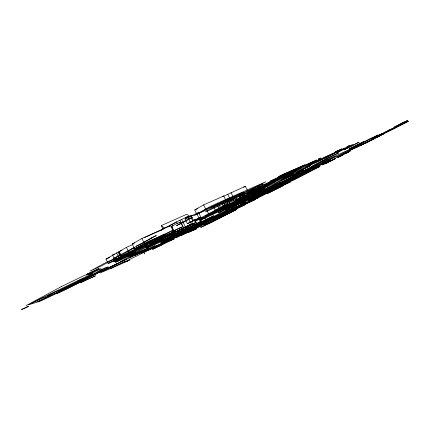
<?xml version="1.0" encoding="UTF-8"?>
<svg xmlns="http://www.w3.org/2000/svg" width="430" height="430" viewBox="0 0 430 430"><rect width="100%" height="100%" fill="white"/><g stroke="black" fill="none" stroke-linecap="round" stroke-linejoin="round"><path stroke-width="0.64" d="M382.979 133.821L399.921 125.087L388.908 130.086L371.058 139.427L388.043 131.709L408.5 121.195L382.582 134.031L382.926 133.87M180.6 222.159L177.477 223.197L171.473 226.395L173.688 230.958L182.804 226.691L180.6 222.159L179.95 222.547M113.289 254.942L106.022 259.096L108.166 263.563L116.616 258.828L114.745 259.688L112.547 255.108L121.98 250.271M113.848 254.619L114.418 254.259M114.745 259.688L118.766 257.436L133.757 250.529L141.4 246.272L140.836 245.105M133.096 244.364L126.425 247.374L119.207 251.523L121.432 256.146L124.754 254.625L124.442 254.797M162.825 228.792L175.607 222.665M132.252 243.993L141.943 238.467L170.629 225.578L172.924 230.313L162.981 235.785L134.558 248.782L132.252 243.993L134.676 242.902M144.77 237.596L145.851 236.978M196.73 214.016L194.747 209.947L203.6 204.9L223.729 195.999L225.986 200.627M170.662 225.137L176.418 221.88L187.625 216.655L188.184 217.806M187.625 216.655L185.749 217.72L188.985 216.274L187.867 216.903M159.998 230.808L163.389 229.088M222.665 196.601L223.729 195.999M222.708 196.65L245.347 186.254L247.406 190.447M170.404 235.07L170.947 236.188L170.452 236.468L171.903 235.796L171.188 234.785M196.714 213.366L196.08 213.721L198.622 212.581L200.88 217.225L187.356 223.659L185.088 218.988L196.714 213.366L198.982 218.031L198.348 218.375M152.467 237.634L141.465 243.831L135.713 246.46L156.257 235.511L149.909 238.795M115.622 262.273L134.343 253.678L155.16 242.251L145.544 246.712L130.139 255.076L126.936 256.549L130.924 254.367L121.507 258.709L116.971 261.203L121.421 259.15L115.622 262.273L115.063 261.112M168.334 226.863L170.629 225.578M243.611 187.227L245.347 186.254M196.139 213.973L198.622 212.581M121.432 256.146L128.694 252.082L141.4 246.272M134.241 249.384L134.778 250.502L133.934 250.97L150.941 242.848L139.594 249.115L108.166 263.563M146.35 246.342L146.899 247.481L163.792 239.44L147.253 247.583L146.27 247.922L145.727 246.788M198.364 213.543L206.314 209.12L242.31 192.919L244.471 197.327L234.269 202.326L237.537 200.525L235.366 196.085L232.114 197.918L234.409 196.886M145.259 243.643L150.167 240.913L164.975 234.162L159.965 236.935L143.298 244.541L150.167 240.913M210.566 207.518L213.275 206.013L215.5 210.571L205.653 215.849L236.758 201.718L231.232 204.696L196.225 220.687L195.172 221.117L195.806 220.73L195.064 221.068L194.516 219.95M215.145 205.363L216.935 204.363L219.155 208.905L214.801 211.307L220.939 208.244M216.338 204.976L217.827 204.148M217.241 204.572L218.736 203.739M227.669 198.907L214.855 206.045L193.478 215.86L210.351 206.443L241.956 192.269L225.186 201.584L249.894 190.452L265.681 181.799L241.805 192.387M189.872 216.483L192.102 215.242L189.049 216.612M134.558 248.782L144.308 243.364L172.924 230.313M214.801 205.717L218.526 203.653L220.74 208.184L215.93 210.791M218.327 204.078L221.477 202.326L223.686 206.841L217.924 209.883L223.987 206.862M135.262 248.916L135.799 250.034L142.97 246.057L136.267 249.126M219.219 203.718L221.794 202.374M221.326 202.584L223.127 201.584L225.331 206.088L222.219 207.824L236 201.385M221.127 202.858L224.691 200.88L226.889 205.379L223.31 207.325M223.213 201.826L224.82 201.009L223.019 202.003M224.471 201.165L226.223 200.192L228.416 204.685L226.658 205.637M157.853 237.898L162.841 235.135M224.224 201.466L227.782 199.493L229.969 203.976L226.4 205.911M229.695 198.902L232.243 197.488L234.425 201.944L230.84 203.89M231.937 197.94L233.081 197.305M239.397 194.521L242.31 192.919M152.344 241.305L152.87 242.391L167.824 235.124L159.707 239.3L159.186 238.22M240.988 193.839L262.434 183.916L264.547 188.206L257.597 191.936L239.128 200.364L245.987 196.666L264.547 188.206M150.876 243.891L163.147 237.774L150.876 243.891L150.36 242.826M157.95 240.004L152.87 242.391M160.965 238.311L161.277 238.139M158.412 239.79L157.772 240.144L160.223 239.016L159.707 239.3M175.214 231.281L150.538 242.826L158.036 238.698L172.742 231.98L175.214 231.281L174.682 230.184M187.356 223.659L200.88 217.225M118.185 263.262L100.297 272.883L108.51 269.406L124.662 261.574L125.952 261.037L110.257 268.836L127.93 260.876L127.425 261.085L129.618 260L123.071 262.708L152.65 248.148M130.381 252.071L129.86 252.362L132.698 251.061L121.84 256.517M257.823 186.437L262.434 183.916M173.102 233.2L180.073 229.405L191.259 224.132L190.141 221.832M157.084 242.359L149.898 246.277L162.137 240.026M175.236 231.765L175.73 232.786L166.061 237.822L155.907 242.493L155.413 241.472M191.259 224.132L179.444 230.093L183.648 227.803L179.928 220.31M236.199 200.251L235.645 200.552L240.773 198.273C252.754 193.591 263.606 186.62 275.42 181.6L293.712 173.279L276.635 182.39L259 190.431L275.42 181.6M237.075 199.848L241.192 197.52L262.3 187.921M322.575 164.819L329.02 161.535L323.075 164.593M195.064 221.068L208.555 213.721L244.471 197.327M155.907 242.493L165.55 237.156L176.117 232.135L173.048 234.027L175.73 232.786M177.251 231.297L182.293 228.943L181.96 229.125M135.299 255.259L138.309 253.63L135.428 254.969L136.794 254.227L155.074 245.745L146.619 250.303L181.342 234.173L187.48 230.899L161.927 242.843L185.314 231.232M223.256 213.92L231.555 209.534M248.604 193.14L249.013 192.919M185.851 227.336L192.586 223.686L191.479 221.407M232.474 203.143L236.065 201.197L233.888 196.752M182.229 228.696L182.788 229.84L171.758 235.457L193.403 225.492L201.573 221.192L200.756 219.515M199.278 219.252L199.843 220.418L208.803 215.57L250.341 196.44L249.755 195.242M182.788 229.84L182.315 230.098L194.193 224.541L193.64 223.412M289.304 173.118L275.071 180.793L286.541 175.612L301.231 167.732L252.517 189.695L240.322 196.386L255.807 188.722L255.189 189.055L279.586 178.117L272.717 181.734L252.141 191.044L247.223 193.726L270.873 183.013L270.196 183.379C286.842 176.117 302.505 166.867 319.167 159.648L300.457 169.667L283.945 177.133L286.278 175.881L284.886 176.504M212.119 218.29L231.329 209.249M199.681 225.374L200.106 225.148M195.661 222.547L166.448 236.258L195.661 222.547L194.263 219.682M194.193 224.541L193.312 225.014L201.573 221.192M168.684 238.833L169.533 238.376M238.44 205.954L242.644 203.987L218.569 215.968L238.44 205.954L235.597 207.448M266.627 185.588L228.432 202.912L213.893 210.861L245.417 196.58L255.667 191.495M194.193 225.605L194.768 225.293M213.409 215.984L205.776 219.488L196.15 224.637L203.739 221.144L213.409 215.984L212.608 214.35M251.287 195.516L264.514 188.867L251.287 195.516L250.706 194.333M182.019 232.7L183.519 231.894L168.436 238.886L160.782 243.004L185.728 230.98L194.623 226.223L134.869 253.883L120.513 261.709L126.243 259.053L123.775 260.397L49.746 296.678L40.753 300.968L37.673 301.946L117.105 263.708L149.092 248.846L140.658 253.41L157.24 246.32L164.491 242.719L156.805 245.756L149.269 249.497L152.263 248.303M202.713 223.444L184.518 232.082L198.601 224.546L233.393 208.432M193 227.551L199.482 224.288M146.27 247.922L147.538 247.245L146.899 247.481M200.149 222.933L198.59 223.767L207.566 219.397L201.294 222.745L185.825 229.883L192.71 226.244L200.149 222.933L199.633 221.864M250.341 196.44L241.558 201.132L199.843 220.418M204.239 221.713L196.553 225.642M254.087 195.193L255.269 194.559L253.635 195.311L260.182 191.925M188.227 230.329L210.754 219.08M255.49 194.548L259.15 192.769M261.048 191.592L261.832 191.173M239.279 203.261L246.116 199.552L233.028 206.131L257.118 194.57L248.637 198.929L250.319 198.036L249.577 198.375M206.556 220.853L214.43 217.059M201.605 223.96L212.264 218.381L211.044 219.026M254.764 195.655L252.012 197.08M216.129 216.274L216.419 216.118M173.688 230.958L179.713 227.798L182.804 226.691M196.886 225.857L205.336 221.837M290.32 176.252L290.761 176.015M335.862 152.118L326.752 157.181L344.382 148.667L337.512 152.317L340.952 150.763L352.858 144.442L333.954 152.972L305.735 167.265L320.334 160.659L334.545 153.032M195.505 226.959L207.072 221.101M254.635 195.688L244.713 200.713M264.547 190.592L265.546 190.06M203.815 223.1L205.664 222.079M217.999 215.564L220.23 214.382M228.701 210.635L235.667 207.233M277.022 184.975L275.125 185.991L285.294 181.078L283.101 181.987M193.005 228.943L184.685 232.678L190.753 229.448L215.876 217.779L198.977 227.008L188.738 231.125L203.954 223.853L194.494 228.486L197.832 226.766L197.257 226.97M220.343 215.242L249.292 201.691L241.939 204.658L245.084 203.084M240.924 202.826L239.257 203.707L240.838 202.928M223.67 212.936L225.879 211.764M200.283 224.734L221.858 214.441M229.647 210.329L225.637 212.452L228.803 210.985M273.62 187.114L264.746 191.511L276.581 185.755L268.471 189.84M216.365 217.607L211.823 219.918L217.886 217.155M231.98 209.335L233.404 208.582L232.867 208.835M316.727 165.48L317.813 164.905M218.746 212.721L230.254 206.975L218.746 212.721L218.198 211.598M211.979 219.295L226.277 212.522M218.526 216.672L219.402 216.209M220.665 215.677L218.51 216.817L227.922 212.388M218.451 216.897L217.564 217.365L218.666 216.854M221.907 215.102L224.309 213.882L223.847 214.129M223.643 214.194L224.578 213.699L223.068 214.403M223.928 213.764L230.722 210.463M221.987 215.301L222.88 214.833M228.421 211.678L235.651 208.179M233.334 209.399L240.596 205.884M252.319 199.773L253.173 199.321L251.647 200.025L275.367 188.818L261.392 196.042L258.849 197.193L269.723 191.619L254.716 198.612M254.184 198.859L252.104 199.923L261.005 195.811L258.908 196.908L260.193 196.435M238.268 207.109L245.793 203.476M243.875 204.529L244.17 204.374M353.648 148.689L373.67 138.874L364.919 143.453L360.539 145.469L365.962 142.626L347.402 151.553L360.286 145.211M253.388 200.407L253.872 200.154M350.466 150.151L357.378 146.533M377.293 136.606L391.305 129.28M395.326 127.172L382.711 133.725M356.438 147.404L363.103 143.926M333.169 159.74L333.841 159.39M390.375 130.355L390.746 130.161M297.608 174.354L298.425 173.93M237.124 208.593L230.894 211.71L237.661 208.346L236.758 208.819M240.972 205.013L252.861 199.918L243.401 204.734M243.342 204.089L246.481 202.519M244.665 203.557L247.847 201.966M245.912 203.051L249.099 201.46M247.164 202.546L250.341 200.96M248.363 202.062L251.545 200.477M183.567 227.809L192.586 223.686M178.918 223.052L179.439 222.799M200.579 225.884L196.929 227.545M193.849 227.04L194.591 226.696M215.629 217.951L219.391 216.268M218.612 216.575L223.896 213.963L223.17 214.301M231.722 210.625L217.838 217.29L218.574 216.946M226.25 213.264L227.733 212.533M230.743 211.178L226.078 213.404M230.862 211.076L231.55 210.759M233.006 210.05L230.48 211.34L233.743 209.727L233.119 210.017M170.947 236.188L161.245 241.149L184.739 230.276L190.479 227.174L171.726 235.898M208.722 219.703L198.504 224.557L199.31 224.186M196.51 225.922L198.472 225.008M189.297 229.534L192.57 228.018M248.406 202.165L251.48 200.767M190.28 229.238L197.617 225.836M200.439 224.439L214.161 218.139M247.551 199.079L240.929 202.32M228.792 207.787L233.947 205.287L225.04 209.835L226.046 209.292L225.481 209.555M260.768 193.113L261.51 192.769L254.931 196.021L261.343 192.801M244.874 200.509L245.191 200.364M272.034 188.797L271.212 189.178L278.457 185.615L272.813 188.383M155.477 243.235L160.514 240.913M261.263 189.216L251.319 193.822M346.408 152.903L341.683 155.063L350.423 150.758L345.328 153.591L349.993 151.263L348.37 152.005M146.565 244.885L144.942 245.627L151.376 241.821L140.201 246.933M134.778 250.502L116.041 259.177M135.799 250.034L144.249 246.159M273.566 187.867L273.969 187.679M217.714 209.722L211.146 212.941M347.494 152.284L348.225 151.951M112.547 255.108L113.95 254.469M368.333 139.718L368.892 139.465M361.99 142.577L362.377 142.405M106.022 259.096L109.548 257.495M394.783 128.07L395.245 127.86M350.514 148.253L349.026 148.93L364.194 141.422L349.676 148.694M361.447 143.335L359.84 144.066L371.676 138.008M392.305 129.392L393.273 128.957M355.879 145.931L357.072 145.388L349.617 149.189L359.679 144.378L355.857 146.028M327.257 158.337L325.628 159.073L338.614 152.897L311.234 166.711L326.015 158.993M400.228 125.2L400.722 124.974M299.447 171.333L300.462 170.877M322.914 160.578L323.392 160.363M220.74 202.767L232.721 197.375M146.345 236.758L162.142 229.658M332.336 153.72L324.704 157.16L314.771 162.449L328.8 155.612M173.107 225.675L171.473 226.395M214.452 205.674L215.511 205.196M185.088 218.988L187.432 217.94M188.603 217.413L192.124 215.833M163.002 229.147L161.277 225.594L186.69 214.307L190.469 216.586M194.747 209.947L197.73 208.62M326.929 161.368L328.197 160.89L313.626 168.076L330.648 159.713L309.122 171.038L292.459 178.762L313.002 168.087L326.354 161.675M252.63 200.305L253.141 200.095L250.846 201.299L258.07 197.864L255.345 198.95M252.555 200.068L254.087 199.461M241.95 204.352L243.778 203.61M239.806 205.486L242.283 204.486M195.87 228.991L196.978 228.556L187.518 232.786L196.752 228.491L193.833 229.932L194.446 229.695M162.981 243.466L163.357 243.321M27.386 306.843L27.703 306.735L21.5 309.573L28.6 306.257L28.095 306.423M171.199 227.352L172.457 227.051M161.277 225.594L164.889 228.432M243.831 192.275L245.987 196.666M238.688 194.548L240.854 198.977M238.215 194.806L240.381 199.23M231.023 192.586L233.28 197.193M227.841 194.376L230.082 198.956M232.318 203.535L232.883 204.68M206.314 209.12L208.555 213.721M203.6 204.9L205.911 209.641M204.97 217.838L205.776 219.488M195.322 220.622L196.693 223.433M194.634 220.004L196.376 223.605M191.232 215.828L193.516 220.52M190.506 216.236L192.785 220.923M187.931 217.392L190.216 222.09M186.437 226.712L186.991 227.852M181.664 219.322L185.319 226.846M185.255 227.352L185.808 228.486M176.418 221.88L177.262 223.616M179.509 228.249L180.073 229.405M177.977 230.647L178.536 231.797M171.591 226.357L173.806 230.921M172.199 230.862L172.742 231.98M172.554 233.114L173.048 234.135M165.039 236.108L165.55 237.156M161.809 236.586L162.341 237.677M158.304 239.951L158.804 240.977M157.987 241.171L158.53 242.283M155.429 241.719L155.982 242.864M154.526 242.192L155.079 243.337M153.166 243.482L153.703 244.6M149.731 244.605L150.285 245.75M147.7 245.605L148.253 246.75M141.943 238.467L144.308 243.364M144.958 245.503L145.544 246.712M134.934 251.039L135.504 252.222M133.139 251.948L133.703 253.125M132.246 252.351L132.816 253.533M126.425 247.374L128.694 252.082M118.675 251.803L120.9 256.42M118.159 252.087L120.384 256.705M116.541 252.813L118.766 257.436M360.071 144.061L377.906 135.079L360.071 144.061M293.373 179.342L270.341 190.818L290.718 180.079L303.349 174.112L292.395 179.794L293.373 179.342M335.679 151.575L335.271 152.064L341.979 148.85L335.679 151.575M288.976 179.165L278.527 184.647L269.239 188.834L278.296 183.927L295.899 175.558L288.976 179.165M158.079 246.272L162.776 244.219L152.526 249.395L174.22 238.908L167.383 241.617L158.079 246.272M267.906 187.695L264.3 189.549L300.806 172.887L306.622 169.812L301.607 172.091L306.133 169.694L316.464 164.631L292.803 175.838L291.911 176.096L295.835 174.032L282.048 180.272L267.906 187.695M271.577 180.46L269.852 181.503L316.733 160.003L271.577 180.46M345.564 149.038L344 149.882L359.034 142.169L345.07 149.264L345.564 149.038M206.986 216.349L203.191 218.397L201.283 218.972L208.222 215.683L206.986 216.349M87.075 278.71L66.806 288.987L56.991 293.502L87.075 278.71M319.339 166.679L319.044 166.845L319.942 166.448L296.84 178.509L288.81 182.223L312.304 169.925L319.339 166.679M133.617 247.825L131.913 248.787L135.009 247.374L122.915 254.173L113.144 258.64L133.617 247.825M116.251 257.817L101.539 265.842L89.961 271.147L105.861 262.563L116.251 257.817M178.208 224.691L176.445 225.68L182.024 223.159L192.221 217.478L186.534 220.042L178.208 224.691M214.21 207.018L205.352 211.947L232.302 199.799L229.754 201.208L231.845 200.267L244.391 193.409L214.21 207.018M228.034 208.846L225.594 210.184L233.786 206.099L228.034 208.846M116.428 260.214L113.493 261.838L120.309 258.704L114.665 261.666L123.399 257.651L135.498 251.453L116.428 260.214M100.523 271.142L54.234 293.728L47.612 295.646L56.239 291.465L59.05 290.621L78.943 280.989L77.368 281.301L80.684 279.618L84.989 278.07L101.915 269.868L99.771 270.438L103.522 268.54L105.839 267.498L108.285 266.987L97.373 272.249L100.523 271.142M147.447 248.631L129.457 257.452L138.621 252.469L147.447 248.631M235.436 206.911L206.11 220.499L220.241 213.038L235.436 206.911M151.898 244.998L148.85 246.664L161.175 240.714L151.898 244.998M282.526 174.526L278.511 176.708L305.053 164.798L282.526 174.526M61.151 286.692L26.004 305.66L92.004 273.813L84.812 275.227L61.151 286.692M238.65 200.783L233.592 203.514L241.289 200.09L249.131 195.989L238.65 200.783M232.399 205.567L230.12 206.798L238.87 202.595L232.399 205.567M255.291 196.827L251.915 198.45L266.057 191.285L239.15 203.643L232.415 207.212L245.568 201.374L241.397 203.594L257.591 195.774L255.291 196.827M72.745 284.225L58.711 291.04L91.961 274.937L72.745 284.225M318.969 158.788L318.63 158.971L320.732 158.03L318.969 158.788M281.892 185.163L274.98 188.523L281.892 185.163M248.04 198.101L242.004 201.321L257.823 193.618L248.04 198.101M256.13 193.779L249.835 197.139L264.493 189.952L256.13 193.779M290.572 175.37L281.317 180.31L297.356 173.053L303.768 169.646L296.136 173.107L310.514 165.706L300.839 170.081L290.572 175.37M263.644 190.694L253.684 195.983L280.532 182.637L263.644 190.694M347.37 146.528L346.935 146.754L349.284 145.7L347.37 146.528M267.476 189.845L261.451 193.027L270.094 188.646L267.476 189.845M264.267 192.575L261.144 194.226L274.147 187.969L264.267 192.575M322.914 161.599L306.386 170.334L322.312 162.916L335.54 155.945L322.914 161.599M298.098 174.741L295.749 175.983L313.599 167.469L298.098 174.741M285.031 181.003L274.813 185.943L285.031 181.003M270.443 189.302L264.945 192.199L274.05 187.609L270.443 189.302M292.292 177.724L278.86 184.819L293.018 177.977L295.27 176.794L291.164 178.676L297.41 175.386L292.292 177.724M252.84 198.601L248.131 201.089L267.901 191.952L274.259 188.609L252.84 198.601M285.697 181.675L282.784 183.212L293.996 177.762L285.697 181.675M280.575 184.631L270.776 189.797L280.005 185.54L289.858 180.358L280.575 184.631M304.182 172.328L295.286 177.02L310.03 169.64L304.182 172.328M324.86 161.664L321.344 163.518L338.061 155.87L355.029 146.963L339.657 153.972L324.86 161.664M323.274 164.427L322.511 164.83L323.274 164.427M234.49 209.625L231.915 210.974L244.541 204.965L234.49 209.625M241.09 206.088L238.086 207.663L254.909 199.697L241.09 206.088M377.346 135.896L372.702 138.358L381.953 133.671L377.346 135.896M284.187 184.75L279.994 186.948L290.653 181.756L284.187 184.75M402.405 122.76L394.133 127.232L407.807 120.427L402.405 122.76M342.619 154.279L336.604 157.418L345.645 152.897L342.619 154.279M376.503 137.487L373.837 138.879L379.163 136.272L376.503 137.487M381.7 134.81L377.744 136.874L384.506 133.526L381.7 134.81M327.488 162.416L326.198 163.142L335.534 158.38L327.488 162.416M332.664 159.928L326.924 162.922L334.981 158.906L332.664 159.928M343.21 154.698L337.975 157.428L344.129 154.273L343.21 154.698M371.321 140.175L364.618 143.658L373.385 139.245L371.321 140.175M208.916 223.175L200.724 227.4L211.243 222.563L236.344 209.663L208.916 223.175M273.313 190.667L267.406 193.511L280.645 186.9L273.313 190.667M282.408 185.991L280.822 186.781L282.408 185.991M186.776 232.635L181.68 235.194L193.629 229.684L186.776 232.635M215.451 219.305L204.073 225.003L229.045 212.785L215.451 219.305M254.614 199.203L251.174 200.917L255.748 198.746L254.614 199.203M171.199 239.177L165.066 241.913L173.064 238.8L184.228 233.27L171.199 239.177M84.936 280.489L80.523 282.677L95.471 275.802L84.936 280.489M186.609 232.345L176.101 237.543L189.764 231.152L186.609 232.345M144.743 253.136L144.442 253.281L144.743 253.136M98.868 269.121L86.543 274.824L92.95 272.013L90.203 273.34L92.633 272.921L90.23 274.087L90.902 273.899L101.141 268.685L98.868 269.121M98.061 268.874L87.037 274.222L98.744 268.75L98.061 268.874M42.833 297.936L28.719 304.795L36.442 302.322L50.31 295.582L42.833 297.936"/></g></svg>
